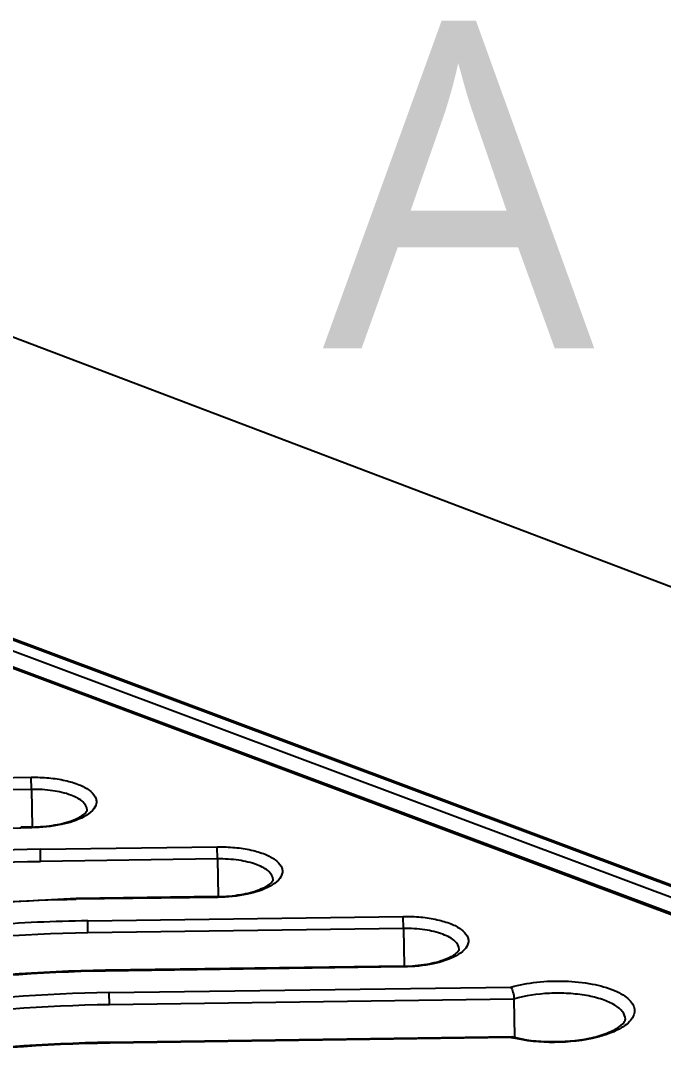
# Model space of a CAD drawing. Header units: millimetres. Extents: x 3083 to 7283, y 1609 to 4579.
# Drawn here: x 6164.6 to 6203.9, y 4142.5 to 4206.2 of the extents above; entities that cross this region are included whole.
import ezdxf

# ---------------------------------------------------------------- set-up
doc = ezdxf.new("R2010")
doc.units = ezdxf.units.MM
doc.styles.add('圖框文字', font='Microsoft JhengHei.ttf')

msp = doc.modelspace()

# ---------------------------------------------------------------- linework, layer by layer
at = {"linetype": 'Continuous'}
for p, q in [((6232.222, 4160.92, -163.187), (6123.99, 4202.035, -163.187)), ((6214.96, 4148.493, -163.187), (6090.03, 4195.277, -163.187)), ((6215.801, 4148.849, -163.187), (6090.909, 4195.618, -163.187)), ((6216.008, 4148.858, -163.187), (6091.116, 4195.627, -163.187)), ((6212.628, 4148.313, -163.187), (6090.131, 4194.185, -163.187)), ((6212.835, 4148.322, -163.187), (6090.338, 4194.194, -163.187)), ((6161.107, 4159.766, -163.187), (6165.201, 4159.823, -163.187)), ((6165.21, 4159.079, -163.187), (6165.201, 4159.823, -163.187)), ((6165.21, 4159.079, -163.187), (6161.117, 4159.022, -163.187)), ((6165.21, 4159.079, -163.187), (6165.244, 4156.77, -163.187)), ((6165.23, 4156.77, -163.187), (6164.557, 4156.761, -163.187)), ((6164.557, 4156.716, -163.187), (6164.557, 4156.761, -163.187)), ((6165.231, 4156.725, -163.187), (6164.557, 4156.716, -163.187)), ((6165.23, 4156.77, -163.187), (6165.231, 4156.725, -163.187)), ((6165.757, 4155.405, -163.187), (6176.598, 4155.555, -163.187)), ((6165.767, 4154.661, -163.187), (6165.757, 4155.405, -163.187)), ((6176.607, 4154.811, -163.187), (6176.598, 4155.555, -163.187)), ((6176.607, 4154.811, -163.187), (6165.767, 4154.661, -163.187)), ((6176.607, 4154.811, -163.187), (6176.641, 4152.502, -163.187)), ((6167.958, 4152.382, -163.187), (6160.001, 4151.951, -163.187)), ((6176.628, 4152.502, -163.187), (6167.958, 4152.382, -163.187)), ((6176.628, 4152.457, -163.187), (6167.958, 4152.338, -163.187)), ((6167.958, 4152.338, -163.187), (6167.958, 4152.382, -163.187)), ((6176.628, 4152.457, -163.187), (6176.628, 4152.502, -163.187)), ((6168.657, 4151.02, -163.187), (6187.995, 4151.287, -163.187)), ((6188.005, 4150.543, -163.187), (6187.995, 4151.287, -163.187)), ((6168.666, 4150.275, -163.187), (6168.657, 4151.02, -163.187)), ((6188.005, 4150.543, -163.187), (6168.666, 4150.275, -163.187)), ((6188.005, 4150.543, -163.187), (6188.038, 4148.234, -163.187)), ((6188.025, 4148.234, -163.187), (6169.743, 4147.982, -163.187)), ((6188.025, 4148.189, -163.187), (6169.743, 4147.937, -163.187)), ((6188.025, 4148.189, -163.187), (6188.025, 4148.234, -163.187)), ((6169.743, 4147.937, -163.187), (6169.743, 4147.982, -163.187)), ((6169.98, 4146.612, -163.187), (6194.584, 4146.952, -163.187)), ((6169.99, 4145.868, -163.187), (6169.98, 4146.612, -163.187)), ((6194.777, 4146.211, -163.187), (6169.99, 4145.868, -163.187)), ((6194.777, 4146.211, -163.187), (6194.81, 4143.903, -163.187)), ((6194.684, 4143.901, -163.187), (6170.01, 4143.56, -163.187)), ((6194.615, 4143.855, -163.187), (6170.011, 4143.515, -163.187)), ((6194.615, 4143.855, -163.187), (6194.685, 4143.901, -163.187)), ((6194.685, 4143.901, -163.187), (6194.698, 4143.899, -163.187)), ((6170.011, 4143.515, -163.187), (6170.01, 4143.56, -163.187))]:
    msp.add_line(p, q, dxfattribs=at)
for centre, radius, start, end in [((6170.063, 4052.896, -163.187), 97.39, 90.8215, 105.22254), ((6171.042, 4053.804, -163.187), 94.141, 90.79039, 105.53671), ((6171.014, 4053.903, -163.187), 94.088, 90.77394, 105.52107), ((6171.277, 4053.001, -163.187), 93.62, 90.79327, 105.56998), ((6171.237, 4053.052, -163.187), 92.825, 90.76959, 105.57503), ((6196.496, 4151.264, -163.187), 7.644, 255.75088, 256.17709), ((6171.251, 4050.087, -163.187), 93.436, 90.76068, 105.56597), ((6171.259, 4050.226, -163.187), 93.342, 90.76612, 105.57952)]:
    msp.add_arc(centre, radius, start, end, dxfattribs=at)
for points, knots in [([(6165.201, 4159.823, -163.187), (6165.561, 4159.828, -163.187), (6166.26, 4159.801, -163.187), (6167.243, 4159.653, -163.187), (6168.082, 4159.408, -163.187), (6168.719, 4159.088, -163.187), (6169.084, 4158.733, -163.187), (6169.195, 4158.423, -163.187), (6169.188, 4158.111, -163.187), (6168.934, 4157.716, -163.187), (6168.62, 4157.508, -163.187), (6168.434, 4157.405, -163.187)], [0, 0, 0, 0, 0.187137, 0.362467, 0.51537, 0.63869, 0.731395, 0.769811, 0.806693, 0.889428, 1, 1, 1, 1]), ([(6168.629, 4157.801, -163.187), (6168.627, 4157.991, -163.187), (6168.423, 4158.293, -163.187), (6168.029, 4158.551, -163.187), (6167.417, 4158.825, -163.187), (6166.462, 4159.036, -163.187), (6165.645, 4159.085, -163.187), (6165.21, 4159.079, -163.187)], [0, 0, 0, 0, 0.1471, 0.247526, 0.368438, 0.662773, 1, 1, 1, 1]), ([(6165.23, 4156.77, -163.187), (6165.702, 4156.777, -163.187), (6166.578, 4156.851, -163.187), (6167.586, 4157.101, -163.187), (6168.199, 4157.382, -163.187), (6168.468, 4157.574, -163.187), (6168.599, 4157.711, -163.187), (6168.63, 4157.785, -163.187), (6168.629, 4157.801, -163.187)], [0, 0, 0, 0, 0.386786, 0.717848, 0.845573, 0.9374, 0.98694, 1, 1, 1, 1]), ([(6168.434, 4157.405, -163.187), (6168, 4157.166, -163.187), (6166.93, 4156.843, -163.187), (6165.834, 4156.734, -163.187), (6165.231, 4156.725, -163.187)], [0, 0, 0, 0, 0.451165, 1, 1, 1, 1]), ([(6138.489, 4153.233, -163.187), (6142.745, 4154.292, -163.187), (6151.383, 4155.976, -163.187), (6160.162, 4156.652, -163.187), (6164.557, 4156.716, -163.187)], [0, 0, 0, 0, 0.499435, 1, 1, 1, 1]), ([(6165.757, 4155.405, -163.187), (6161.451, 4155.342, -163.187), (6152.851, 4154.678, -163.187), (6144.394, 4152.998, -163.187), (6140.232, 4151.933, -163.187)], [0, 0, 0, 0, 0.500591, 1, 1, 1, 1]), ([(6176.598, 4155.555, -163.187), (6176.958, 4155.56, -163.187), (6177.657, 4155.533, -163.187), (6178.64, 4155.385, -163.187), (6179.479, 4155.14, -163.187), (6180.116, 4154.82, -163.187), (6180.481, 4154.465, -163.187), (6180.592, 4154.155, -163.187), (6180.585, 4153.843, -163.187), (6180.331, 4153.448, -163.187), (6180.018, 4153.24, -163.187), (6179.831, 4153.137, -163.187)], [0, 0, 0, 0, 0.187137, 0.362467, 0.51537, 0.63869, 0.731395, 0.769811, 0.806693, 0.889428, 1, 1, 1, 1]), ([(6140.383, 4151.237, -163.187), (6144.523, 4152.289, -163.187), (6152.934, 4153.948, -163.187), (6161.486, 4154.602, -163.187), (6165.767, 4154.661, -163.187)], [0, 0, 0, 0, 0.499416, 1, 1, 1, 1]), ([(6180.027, 4153.533, -163.187), (6180.024, 4153.723, -163.187), (6179.82, 4154.025, -163.187), (6179.427, 4154.283, -163.187), (6178.814, 4154.557, -163.187), (6177.86, 4154.768, -163.187), (6177.043, 4154.817, -163.187), (6176.607, 4154.811, -163.187)], [0, 0, 0, 0, 0.1471, 0.247526, 0.368438, 0.662773, 1, 1, 1, 1]), ([(6176.628, 4152.502, -163.187), (6177.099, 4152.509, -163.187), (6177.975, 4152.583, -163.187), (6178.983, 4152.833, -163.187), (6179.596, 4153.114, -163.187), (6179.865, 4153.306, -163.187), (6179.996, 4153.443, -163.187), (6180.027, 4153.517, -163.187), (6180.027, 4153.533, -163.187)], [0, 0, 0, 0, 0.386786, 0.717848, 0.845573, 0.9374, 0.98694, 1, 1, 1, 1]), ([(6179.831, 4153.137, -163.187), (6179.397, 4152.898, -163.187), (6178.327, 4152.575, -163.187), (6177.231, 4152.466, -163.187), (6176.628, 4152.457, -163.187)], [0, 0, 0, 0, 0.451165, 1, 1, 1, 1]), ([(6143.356, 4148.886, -163.187), (6145.356, 4149.423, -163.187), (6153.427, 4151.333, -163.187), (6161.736, 4152.248, -163.187), (6167.958, 4152.338, -163.187)], [0, 0, 0, 0, 0.249658, 1, 1, 1, 1]), ([(6187.995, 4151.287, -163.187), (6188.355, 4151.292, -163.187), (6189.054, 4151.265, -163.187), (6190.037, 4151.117, -163.187), (6190.876, 4150.872, -163.187), (6191.514, 4150.552, -163.187), (6191.879, 4150.197, -163.187), (6191.989, 4149.887, -163.187), (6191.982, 4149.575, -163.187), (6191.728, 4149.18, -163.187), (6191.415, 4148.972, -163.187), (6191.228, 4148.869, -163.187)], [0, 0, 0, 0, 0.187137, 0.362467, 0.51537, 0.63869, 0.731395, 0.769811, 0.806693, 0.889428, 1, 1, 1, 1]), ([(6168.657, 4151.02, -163.187), (6166.601, 4150.987, -163.187), (6161.466, 4150.754, -163.187), (6153.31, 4149.721, -163.187), (6147.293, 4148.388, -163.187), (6144.33, 4147.575, -163.187)], [0, 0, 0, 0, 0.250469, 0.625716, 1, 1, 1, 1]), ([(6191.424, 4149.265, -163.187), (6191.421, 4149.455, -163.187), (6191.218, 4149.757, -163.187), (6190.824, 4150.015, -163.187), (6190.212, 4150.289, -163.187), (6189.257, 4150.5, -163.187), (6188.44, 4150.549, -163.187), (6188.005, 4150.543, -163.187)], [0, 0, 0, 0, 0.1471, 0.247526, 0.368438, 0.662773, 1, 1, 1, 1]), ([(6188.025, 4148.234, -163.187), (6188.496, 4148.241, -163.187), (6189.372, 4148.315, -163.187), (6190.38, 4148.565, -163.187), (6190.993, 4148.846, -163.187), (6191.262, 4149.038, -163.187), (6191.393, 4149.175, -163.187), (6191.424, 4149.249, -163.187), (6191.424, 4149.265, -163.187)], [0, 0, 0, 0, 0.386786, 0.717848, 0.845573, 0.9374, 0.98694, 1, 1, 1, 1]), ([(6191.228, 4148.869, -163.187), (6190.794, 4148.63, -163.187), (6189.724, 4148.307, -163.187), (6188.628, 4148.198, -163.187), (6188.025, 4148.189, -163.187)], [0, 0, 0, 0, 0.451165, 1, 1, 1, 1]), ([(6194.584, 4146.952, -163.187), (6195.102, 4147.099, -163.187), (6196.207, 4147.296, -163.187), (6197.885, 4147.356, -163.187), (6199.494, 4147.192, -163.187), (6200.691, 4146.873, -163.187), (6201.441, 4146.5, -163.187), (6201.837, 4146.204, -163.187), (6202.096, 4145.873, -163.187), (6202.192, 4145.506, -163.187), (6202.1, 4145.136, -163.187), (6201.846, 4144.799, -163.187), (6201.454, 4144.492, -163.187), (6201.135, 4144.323, -163.187), (6200.956, 4144.242, -163.187)], [0, 0, 0, 0, 0.159578, 0.331491, 0.496956, 0.638407, 0.696216, 0.744528, 0.7843, 0.818695, 0.853195, 0.893226, 0.941862, 1, 1, 1, 1]), ([(6194.584, 4146.952, -163.187), (6194.654, 4146.868, -163.187), (6194.733, 4146.612, -163.187), (6194.775, 4146.359, -163.187), (6194.777, 4146.211, -163.187)], [0, 0, 0, 0, 0.424967, 1, 1, 1, 1]), ([(6201.602, 4144.981, -163.187), (6201.6, 4145.141, -163.187), (6201.438, 4145.507, -163.187), (6200.911, 4145.903, -163.187), (6200.154, 4146.228, -163.187), (6199.194, 4146.458, -163.187), (6198.1, 4146.582, -163.187), (6196.603, 4146.587, -163.187), (6195.477, 4146.426, -163.187), (6194.777, 4146.211, -163.187)], [0, 0, 0, 0, 0.064741, 0.149754, 0.261076, 0.395785, 0.546706, 0.704478, 1, 1, 1, 1]), ([(6194.697, 4143.899, -163.187), (6195.445, 4143.702, -163.187), (6197.032, 4143.532, -163.187), (6198.966, 4143.685, -163.187), (6200.345, 4144.054, -163.187), (6201.07, 4144.385, -163.187), (6201.477, 4144.692, -163.187), (6201.603, 4144.915, -163.187), (6201.602, 4144.981, -163.187)], [0, 0, 0, 0, 0.317595, 0.648739, 0.790924, 0.902641, 0.972915, 1, 1, 1, 1]), ([(6199.891, 4143.877, -163.187), (6199.038, 4143.659, -163.187), (6197.279, 4143.474, -163.187), (6195.516, 4143.633, -163.187), (6194.67, 4143.841, -163.187)], [0, 0, 0, 0, 0.502406, 1, 1, 1, 1]), ([(6200.956, 4144.242, -163.187), (6200.877, 4144.206, -163.187), (6200.531, 4144.06, -163.187), (6200.17, 4143.949, -163.187), (6199.891, 4143.877, -163.187)], [0, 0, 0, 0, 0.232254, 1, 1, 1, 1])]:
    msp.add_open_spline(points, degree=3, knots=knots, dxfattribs=at)

# ---------------------------------------------------------------- texts
at = {"style": '圖框文字'}
msp.add_text('A', height=20, dxfattribs=at).set_placement((6183.072, 4186.132, -163.187))

doc.saveas('drawing.dxf')
